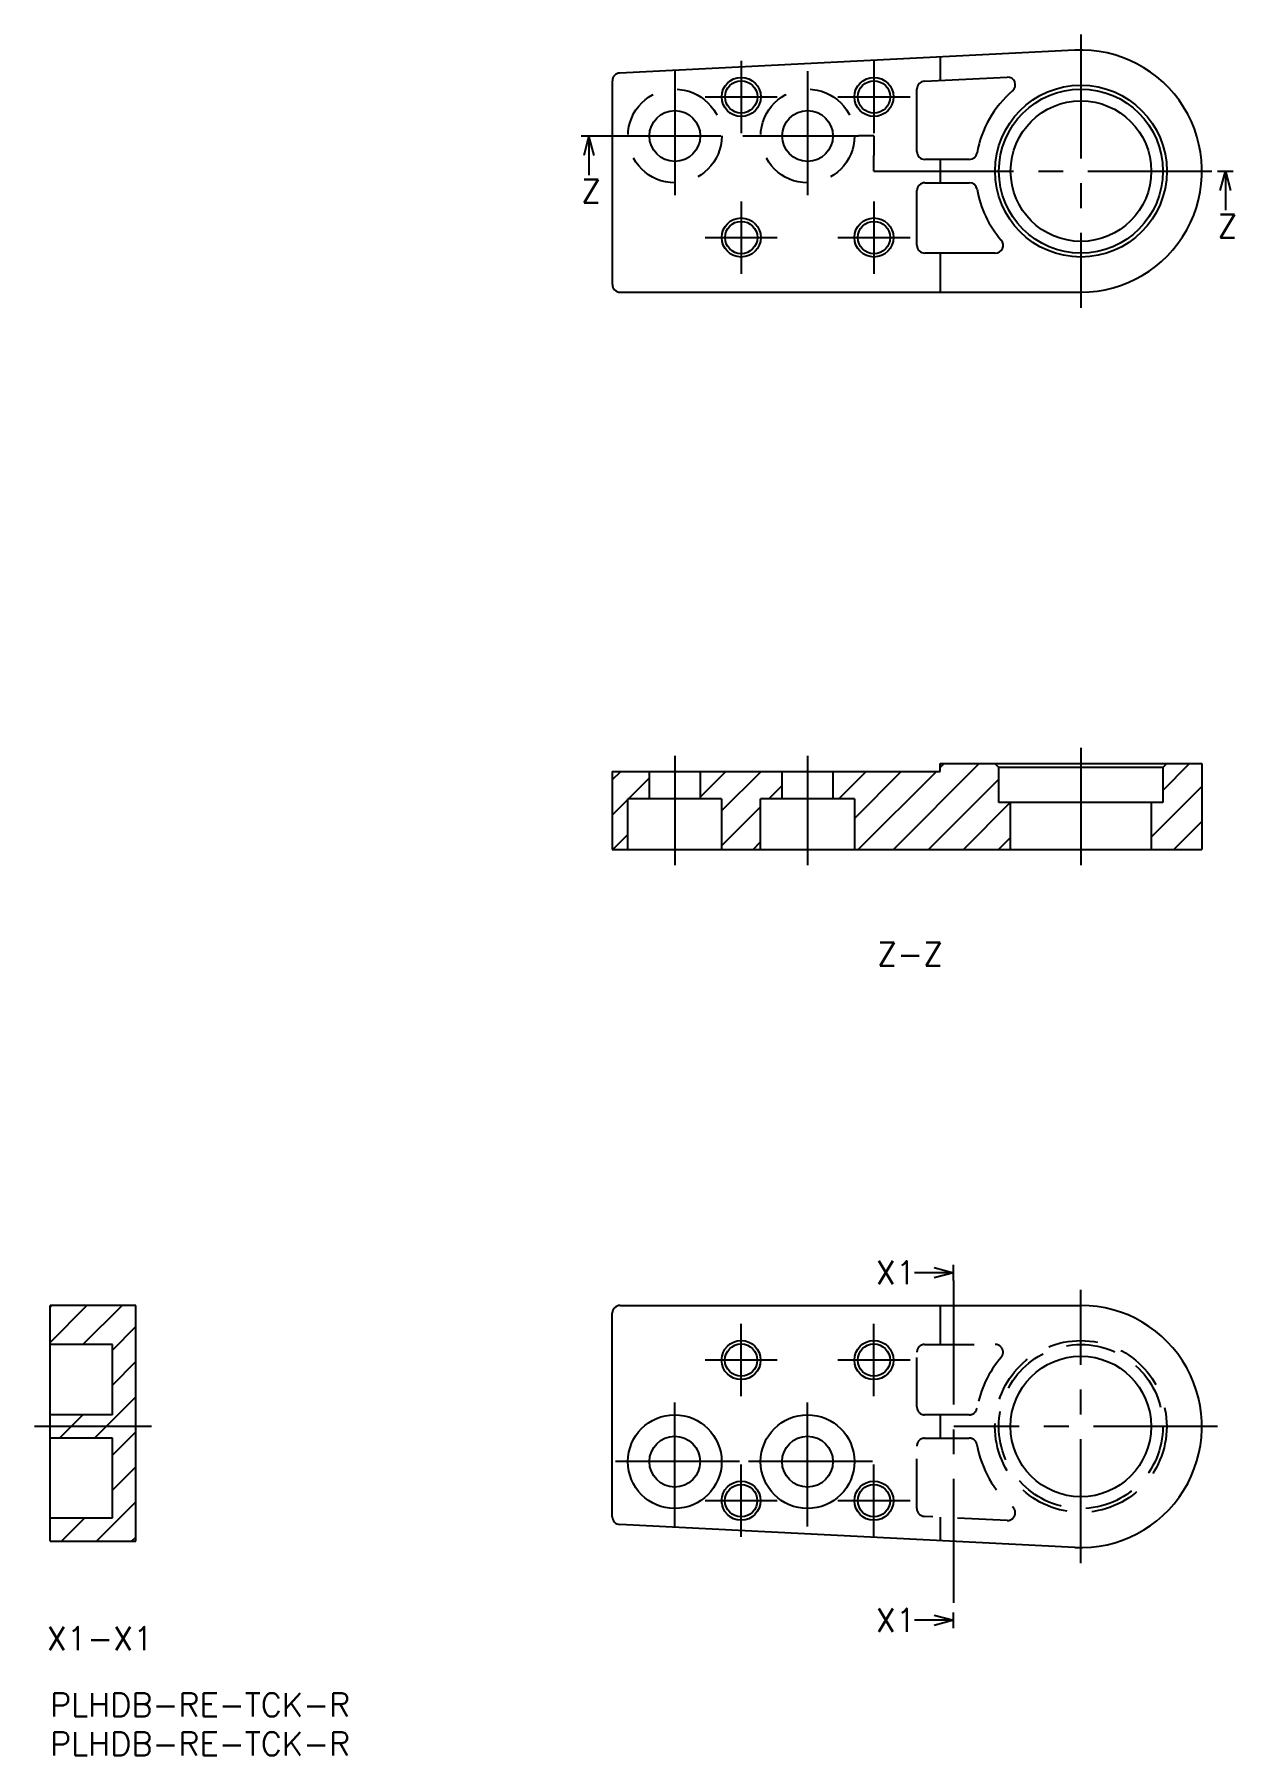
# Model space of a CAD drawing. Extents: x -2 to 152, y -8 to 212.
import ezdxf

# ---------------------------------------------------------------- set-up
doc = ezdxf.new("R2010")
doc.units = 0
doc.header["$LTSCALE"] = 0.5
doc.linetypes.add('CENTER', pattern=[50.8, 31.75, -6.35, 6.35, -6.35])
doc.linetypes.add('DASHED', pattern=[19.05, 12.7, -6.35])
for name, color, linetype in [('MSM_CENTER', 1, 'CENTER'), ('MSM_CONTINUOUS', 7, 'CONTINUOUS'), ('MSM_DASHED', 4, 'DASHED'), ('MSM_NARROW', 5, 'CONTINUOUS'), ('MSM_PART_NUMBER', 7, 'CONTINUOUS')]:
    doc.layers.add(name, color=color, linetype=linetype)
doc.styles.get("Standard").update_dxf_attribs({"font": 'txt.shx', "height": 3, "bigfont": 'bigfont.shx'})

# ---------------------------------------------------------------- blocks, each defined once
blk = doc.blocks.new('*U79')
at = {"layer": 'MSM_PART_NUMBER'}
blk.add_text('PLHDB-RE-TCK-R', height=3, dxfattribs=at).set_placement((0, -3))
blk = doc.blocks.new('*U80')
at = {"layer": 'MSM_PART_NUMBER'}
blk.add_text('PLHDB-RE-TCK-R', height=3, dxfattribs=at).set_placement((0, -8))

msp = doc.modelspace()

# ---------------------------------------------------------------- linework, layer by layer
at = {"layer": 'MSM_CENTER'}
for p, q in [((132.01, 212.34), (132.01, 177.34)), ((80.01, 207.64), (80.01, 191.04)), ((88.51, 208.96), (88.51, 199.71)), ((97.01, 207.64), (97.01, 191.04)), ((105.51, 208.96), (105.51, 199.71)), ((83.88, 204.34), (93.13, 204.34)), ((100.88, 204.34), (110.13, 204.34)), ((70.01, 199.34), (88.31, 199.34)), ((88.71, 199.34), (103.51, 199.34)), ((105.51, 197.34), (105.51, 196.84)), ((107.51, 194.84), (149.51, 194.84)), ((88.51, 190.96), (88.51, 181.71)), ((105.51, 190.96), (105.51, 181.71)), ((83.88, 186.34), (93.13, 186.34)), ((100.88, 186.34), (110.13, 186.34)), ((80, 119.99), (80, 105.99)), ((97, 119.99), (97, 105.99)), ((132, 120.99), (132, 105.99)), ((115.7, 52.81), (115.7, 10.32)), ((132, 16.63), (132, 51.63)), ((88.5, 38), (88.5, 47.25)), ((105.5, 38), (105.5, 47.25)), ((93.13, 42.63), (83.88, 42.63)), ((110.13, 42.63), (100.88, 42.63)), ((80, 21.33), (80, 37.93)), ((97, 21.33), (97, 37.93)), ((13, 34.13), (-2, 34.13)), ((149.5, 34.13), (115.73, 34.13)), ((88.3, 29.63), (71.7, 29.63)), ((88.5, 20), (88.5, 29.25)), ((105.3, 29.63), (88.7, 29.63)), ((105.5, 20), (105.5, 29.25)), ((93.13, 24.63), (83.88, 24.63)), ((110.13, 24.63), (100.88, 24.63))]:
    msp.add_line(p, q, dxfattribs=at)
at = {"layer": 'MSM_CONTINUOUS'}
for p, q in [((131.23, 210.32), (72.96, 207.39)), ((114.01, 206.45), (114.01, 209.45)), ((72.01, 180.34), (72.01, 206.39)), ((111.01, 197.34), (111.01, 205.35)), ((111.96, 206.35), (122.56, 206.88)), ((105.51, 199.34), (103.51, 199.34)), ((105.51, 199.34), (105.51, 197.34)), ((105.51, 194.84), (105.51, 196.84)), ((117.72, 196.34), (112.01, 196.34)), ((114.01, 193.34), (114.01, 196.34)), ((105.51, 194.84), (107.51, 194.84)), ((111.01, 185.34), (111.01, 192.34)), ((112.01, 193.34), (117.72, 193.34)), ((121.05, 184.34), (112.01, 184.34)), ((114.01, 179.34), (114.01, 184.34)), ((73.01, 179.34), (132.01, 179.34)), ((114, 118.99), (147.5, 118.99)), ((114, 117.99), (114, 118.99)), ((121.5, 118.49), (121, 118.99)), ((143, 118.99), (142.5, 118.49)), ((147.5, 118.99), (147.5, 107.99)), ((72, 117.99), (114, 117.99)), ((72, 117.99), (72, 107.99)), ((76.75, 114.49), (76.75, 117.99)), ((83.25, 117.99), (83.25, 114.49)), ((93.75, 114.49), (93.75, 117.99)), ((100.25, 117.99), (100.25, 114.49)), ((121.5, 113.99), (121.5, 118.49)), ((142.5, 118.49), (121.5, 118.49)), ((142.5, 118.49), (142.5, 113.99)), ((86, 114.49), (74, 114.49)), ((74, 107.99), (74, 114.49)), ((86, 114.49), (86, 107.99)), ((103, 114.49), (91, 114.49)), ((91, 107.99), (91, 114.49)), ((103, 114.49), (103, 107.99)), ((142.5, 113.99), (121.5, 113.99)), ((123, 107.99), (123, 113.99)), ((141, 113.99), (141, 107.99)), ((72, 107.99), (147.5, 107.99)), ((0, 19.43), (0, 49.63)), ((11, 49.63), (0, 49.63)), ((11, 19.43), (11, 49.63)), ((72, 22.58), (72, 48.63)), ((73, 49.63), (132, 49.63)), ((8, 44.63), (0, 44.63)), ((8, 35.63), (8, 44.63)), ((8, 35.63), (0, 35.63)), ((8, 32.63), (0, 32.63)), ((8, 22.43), (8, 32.63)), ((0, 22.43), (8, 22.43)), ((131.22, 18.65), (72.95, 21.58)), ((0, 19.43), (11, 19.43))]:
    msp.add_line(p, q, dxfattribs=at)
for centre, radius in [((88.51, 204.34), 2.07), ((105.51, 204.34), 2.07), ((132.01, 194.84), 11), ((132.01, 194.84), 10.5), ((132.01, 194.84), 9), ((80.01, 199.34), 3.25), ((97.01, 199.34), 3.25), ((88.51, 186.34), 2.07), ((105.51, 186.34), 2.07), ((88.5, 42.63), 2.07), ((105.5, 42.63), 2.07), ((132, 34.13), 9), ((80, 29.63), 6), ((97, 29.63), 6), ((80, 29.63), 3.25), ((97, 29.63), 3.25), ((88.5, 24.63), 2.07), ((105.5, 24.63), 2.07)]:
    msp.add_circle(centre, radius, dxfattribs=at)
for centre, radius, start, end in [((132.01, 194.84), 15.5, 270, 92.8811), ((73.01, 206.39), 1, 92.8811, 180), ((112.01, 205.35), 1, 92.8811, 180), ((132.01, 194.84), 13.5, 130.4046, 170.0718), ((122.61, 205.88), 1, 310.4046, 92.8811), ((112.01, 197.34), 1, 180, 270), ((117.72, 197.34), 1, 270, 350.0718), ((112.01, 192.34), 1, 90, 180), ((117.72, 192.34), 1, 9.9282, 90), ((132.01, 194.84), 13.5, 189.9282, 220.9327), ((112.01, 185.34), 1, 180, 270), ((121.05, 185.34), 1, 270, 40.9327), ((73.01, 180.34), 1, 180, 270), ((73, 48.63), 1, 90, 180), ((132, 34.13), 15.5, 267.1189, 90), ((73, 22.58), 1, 180, 267.1189)]:
    msp.add_arc(centre, radius, start, end, dxfattribs=at)
at = {"layer": 'MSM_DASHED'}
for p, q in [((114, 49.63), (114, 44.63)), ((112, 44.63), (121.05, 44.63)), ((111, 36.63), (111, 43.63)), ((117.72, 35.63), (112, 35.63)), ((114, 35.63), (114, 32.63)), ((111, 23.62), (111, 31.63)), ((112, 32.63), (117.72, 32.63)), ((122.55, 22.09), (111.95, 22.62)), ((114, 22.52), (114, 19.51))]:
    msp.add_line(p, q, dxfattribs=at)
for centre, radius in [((80.01, 199.34), 6), ((97.01, 199.34), 6), ((132, 34.13), 11), ((132, 34.13), 10.5)]:
    msp.add_circle(centre, radius, dxfattribs=at)
for centre, radius, start, end in [((112, 43.63), 1, 90, 180), ((121.05, 43.63), 1, 319.0673, 90), ((132, 34.13), 13.5, 139.0673, 170.0718), ((112, 36.63), 1, 180, 270), ((117.72, 36.63), 1, 270, 350.0718), ((112, 31.63), 1, 90, 180), ((117.72, 31.63), 1, 9.9282, 90), ((132, 34.13), 13.5, 189.9282, 229.5954), ((112, 23.62), 1, 180, 267.1189), ((122.6, 23.09), 1, 267.1189, 49.5954)]:
    msp.add_arc(centre, radius, start, end, dxfattribs=at)
at = {"layer": 'MSM_NARROW'}
for p, q in [((107.99, 107.99), (118.99, 118.99)), ((114, 118.49), (114.5, 118.99)), ((142.5, 115.56), (145.93, 118.99)), ((72, 116.9), (73.09, 117.99)), ((74.08, 114.49), (76.75, 117.16)), ((83.25, 114.68), (86.56, 117.99)), ((86, 112.94), (91.05, 117.99)), ((101.02, 114.49), (104.52, 117.99)), ((103, 111.98), (109.01, 117.99)), ((103.5, 107.99), (113.5, 117.99)), ((112.48, 107.99), (121.5, 117.01)), ((92.04, 114.49), (93.75, 116.2)), ((141, 109.57), (147.5, 116.07)), ((72, 112.41), (74, 114.41)), ((86, 108.45), (91, 113.45)), ((116.97, 107.99), (122.97, 113.99)), ((143.91, 107.99), (147.5, 111.58)), ((72.07, 107.99), (74, 109.92)), ((90.03, 107.99), (91, 108.96)), ((121.46, 107.99), (123, 109.53)), ((0, 49.39), (0.24, 49.63)), ((0, 44.9), (4.73, 49.63)), ((4.22, 44.63), (9.22, 49.63)), ((8, 43.92), (11, 46.92)), ((8, 39.43), (11, 42.43)), ((5.69, 32.63), (11, 37.94)), ((1.2, 32.63), (4.2, 35.63)), ((8, 30.45), (11, 33.45)), ((8, 25.96), (11, 28.96)), ((5.96, 19.43), (11, 24.47)), ((1.47, 19.43), (4.47, 22.43)), ((10.45, 19.43), (11, 19.98))]:
    msp.add_line(p, q, dxfattribs=at)
for centre in [(88.51, 204.34), (105.51, 204.34), (88.51, 186.34), (105.51, 186.34), (88.5, 42.63), (105.5, 42.63), (88.5, 24.63), (105.5, 24.63)]:
    msp.add_circle(centre, 2.5, dxfattribs=at)
at = {"layer": 'MSM_PART_NUMBER'}
for p, q in [((68.01, 199.34), (70.01, 199.34)), ((69.01, 199.34), (68.34, 196.84)), ((69.68, 196.84), (69.01, 199.34)), ((69.01, 199.34), (69.01, 194.34)), ((149.51, 194.84), (151.51, 194.84)), ((149.84, 192.34), (150.51, 194.84)), ((150.51, 194.84), (151.18, 192.34)), ((150.51, 194.84), (150.51, 189.84)), ((115.7, 53.81), (110.7, 53.81)), ((113.2, 54.48), (115.7, 53.81)), ((115.7, 53.81), (113.2, 53.14)), ((115.7, 52.81), (115.7, 54.81)), ((115.7, 9.32), (110.7, 9.32)), ((113.2, 9.99), (115.7, 9.32)), ((115.7, 9.32), (113.2, 8.65)), ((115.7, 8.32), (115.7, 10.32))]:
    msp.add_line(p, q, dxfattribs=at)

# ---------------------------------------------------------------- block references
at = {"layer": 'MSM_CONTINUOUS'}
for name in ['*U79', '*U80']:
    msp.add_blockref(name, (0, 0), dxfattribs=at)

# ---------------------------------------------------------------- texts
at = {"layer": 'MSM_PART_NUMBER'}
for s, p in [('Z', (68.01, 190.77)), ('Z', (149.5, 186.28)), ('Z-Z', (105.9, 93.1)), ('X1', (105.73, 52.33)), ('X1', (105.73, 7.84)), ('X1-X1', (-0.41, 5.5))]:
    msp.add_text(s, height=3, dxfattribs=at).set_placement(p)

doc.saveas('drawing.dxf')
